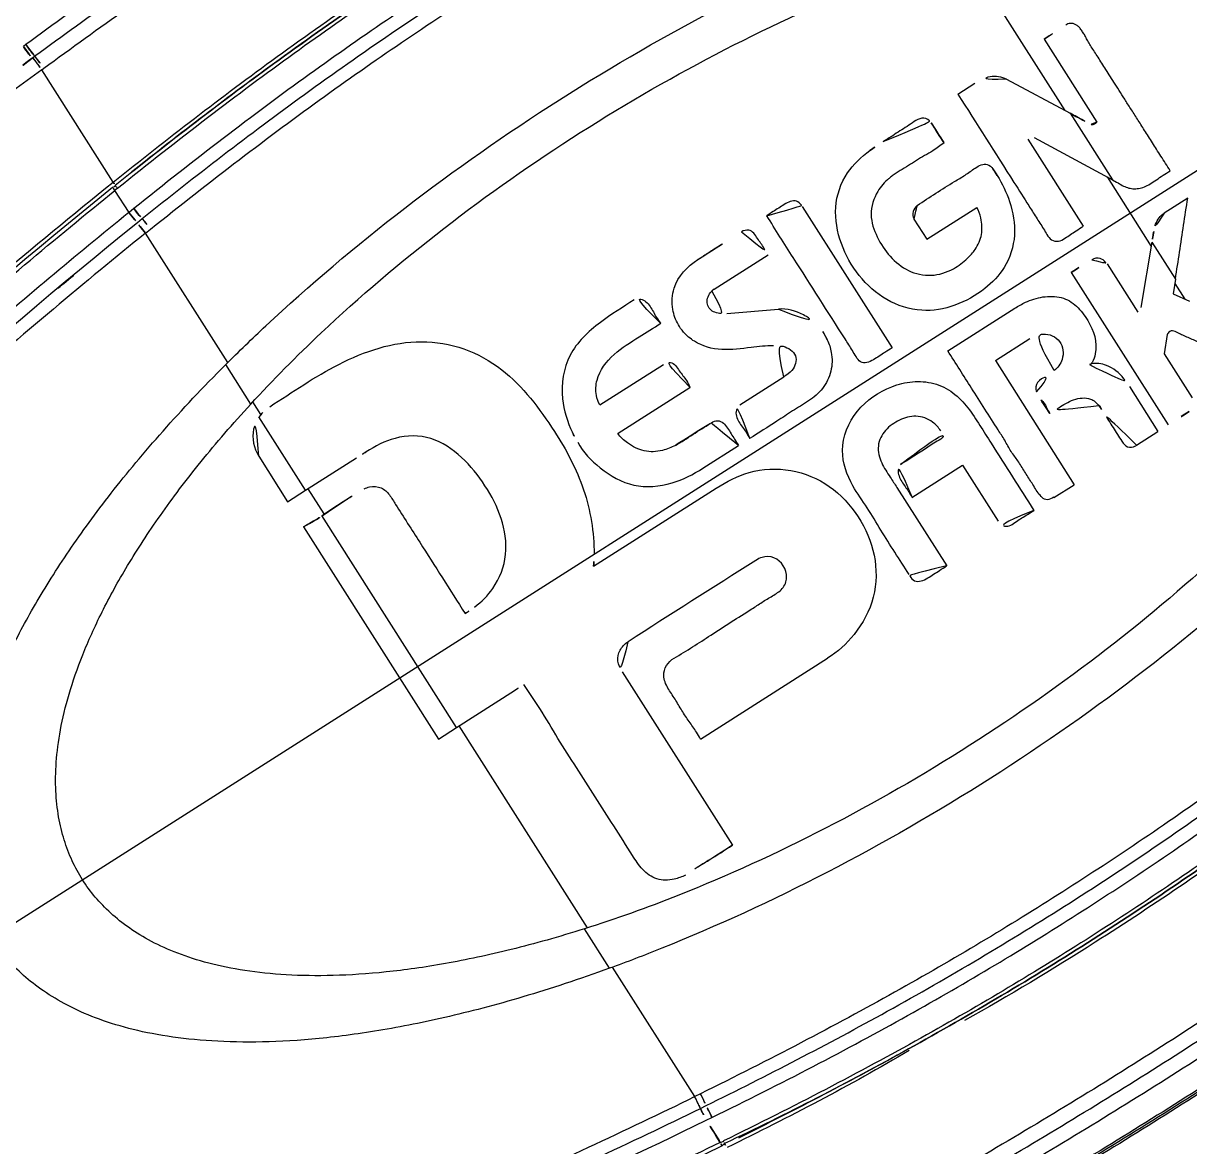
# Model space of a CAD drawing. Header units: millimetres. Extents: x 1145859089 to 1147511753, y -1047484727 to -1047247487.
# Drawn here: x 1145997643.21 to 1145997670.2, y -1047439035.16 to -1047439009.17 of the extents above; entities that cross this region are included whole.
import ezdxf
from ezdxf.xclip import XClip

# ---------------------------------------------------------------- set-up
doc = ezdxf.new("R2010")
doc.units = ezdxf.units.MM
doc.header["$LTSCALE"] = 100
doc.header["$MEASUREMENT"] = 0
doc.header["$XCLIPFRAME"] = 2
doc.linetypes.add('단지배치도$0$CENTER', pattern=[31, 30, -0.5, 0, -0.5])
doc.layers.get('0').update_dxf_attribs({"linetype": 'CONTINUOUS'})
doc.layers.add('XREF', color=135, linetype='CONTINUOUS')
doc.layers.add('단지배치도$0$W240910', color=135, linetype='CONTINUOUS')

# ---------------------------------------------------------------- blocks, each defined once
blk = doc.blocks.new('단지배치도$0$zw$9902')
at = {"layer": '단지배치도$0$W240910', "linetype": '단지배치도$0$CENTER', "ltscale": 20}
blk.add_line((59428.184, -67707.751), (59826.424, -67454.397), dxfattribs=at)
at = {"layer": '단지배치도$0$W240910', "linetype": 'ByBlock', "ltscale": 20}
for p, q in [((59524.126, -67638.165), (59526.487, -67641.876)), ((59502.443, -67640.35), (59502.383, -67640.394)), ((59526.007, -67640.228), (59527.227, -67642.146)), ((59502.649, -67640.625), (59502.589, -67640.668)), ((59502.809, -67640.936), (59502.856, -67640.901)), ((59504.464, -67643.537), (59502.809, -67640.936)), ((59525.141, -67641.152), (59526.61, -67641.943)), ((59524.012, -67641.498), (59524.408, -67641.245)), ((59526.61, -67641.943), (59527.589, -67643.481)), ((59525.777, -67642.501), (59527.589, -67643.481)), ((59525.633, -67642.544), (59526.913, -67644.557)), ((59504.509, -67643.607), (59504.509, -67643.607)), ((59527.465, -67643.414), (59528.489, -67645.023)), ((59527.589, -67643.481), (59527.688, -67643.535)), ((59504.524, -67643.625), (59504.447, -67643.656)), ((59504.829, -67644.239), (59504.503, -67643.725)), ((59504.563, -67643.677), (59504.504, -67643.727)), ((59504.941, -67644.149), (59504.83, -67644.239)), ((59520.406, -67644.096), (59522.49, -67647.371)), ((59523.294, -67644.856), (59524.449, -67644.121)), ((59529.332, -67643.908), (59528.789, -67644.253)), ((59505.134, -67644.387), (59505.022, -67644.476)), ((59522.997, -67644.39), (59523.294, -67644.856)), ((59505.213, -67644.715), (59505.327, -67644.624)), ((59507.117, -67647.708), (59505.213, -67644.715)), ((59528.506, -67644.922), (59528.25, -67646.438)), ((59528.506, -67644.922), (59529.049, -67645.777)), ((59518.376, -67646.01), (59519.62, -67645.219)), ((59527.465, -67645.424), (59528.177, -67646.544)), ((59526.636, -67645.623), (59528.881, -67649.152)), ((59529.049, -67645.777), (59528.997, -67646.122)), ((59529.034, -67645.88), (59529.265, -67646.242)), ((59528.997, -67646.122), (59529.378, -67646.293)), ((59518.665, -67646.575), (59519.861, -67646.477)), ((59523.781, -67647.439), (59525.334, -67646.451)), ((59528.855, -67647.063), (59528.788, -67647.504)), ((59524.881, -67647.665), (59525.681, -67647.156)), ((59524.881, -67647.665), (59526.707, -67650.535)), ((59528.788, -67647.504), (59529.438, -67648.525)), ((59507.648, -67648.669), (59507.067, -67647.757)), ((59515.728, -67648.687), (59517.198, -67647.752)), ((59518.967, -67648.684), (59519.983, -67648.037)), ((59516.147, -67649.346), (59517.813, -67648.286)), ((59527.986, -67648.266), (59528.645, -67649.302)), ((59507.881, -67648.908), (59507.696, -67648.618)), ((59508.917, -67650.665), (59507.836, -67648.964)), ((59528.146, -67649.619), (59528.645, -67649.302)), ((59518.113, -67650.155), (59518.938, -67649.63)), ((59507.83, -67649.878), (59508.5, -67650.93)), ((59508.917, -67650.665), (59510.092, -67649.917)), ((59522.95, -67650.828), (59524.122, -67650.083)), ((59524.122, -67650.083), (59524.949, -67651.382)), ((59509.346, -67651.212), (59508.975, -67650.628)), ((59515.582, -67652.418), (59518.421, -67650.612)), ((59522.6, -67650.601), (59523.754, -67652.414)), ((59526.238, -67650.833), (59526.707, -67650.535)), ((59508.5, -67650.93), (59508.917, -67650.665)), ((59512.41, -67656.154), (59509.289, -67651.248)), ((59508.871, -67651.513), (59511.992, -67656.421)), ((59518.056, -67656.421), (59520.995, -67654.551)), ((59516.243, -67654.865), (59518.795, -67658.876)), ((59512.41, -67656.154), (59513.752, -67655.298)), ((59511.992, -67656.421), (59512.41, -67656.154)), ((59515.439, -67660.789), (59512.467, -67656.118)), ((59515.953, -67661.723), (59515.372, -67660.811)), ((59517.922, -67664.691), (59516.018, -67661.699)), ((59518.053, -67664.627), (59517.922, -67664.692)), ((59518.058, -67664.966), (59518.186, -67664.902)), ((59518.19, -67665.241), (59518.319, -67665.178)), ((59518.516, -67665.753), (59518.587, -67665.721)), ((59518.587, -67665.719), (59518.589, -67665.724)), ((59518.556, -67665.834), (59518.615, -67665.778)), ((59518.617, -67665.782), (59518.617, -67665.782))]:
    blk.add_line(p, q, dxfattribs=at)
at = {"layer": '단지배치도$0$W240910'}
for radius in [11431.377, 11931.377]:
    blk.add_arc((57394.291, -57699.4), radius, 251.6277496, 321.4181311, dxfattribs=at)
at = {"layer": '단지배치도$0$W240910', "linetype": 'ByBlock', "ltscale": 20}
for centre, radius, start, end in [((59504.509, -67643.607), 0.000313, 170.5475, 233.1409), ((59504.511, -67643.606), 0.00257, 202.2504, 213.8799), ((59504.518, -67643.603), 0.00979, 209.5432, 213.8149), ((59504.53, -67643.595), 0.024, 212.5359, 214.8039), ((59504.55, -67643.582), 0.0482, 213.7724, 215.1395), ((59504.581, -67643.561), 0.0856, 214.905, 215.8304), ((59504.624, -67643.53), 0.138, 215.7329, 216.3924), ((59504.681, -67643.489), 0.209, 216.2989, 216.8001), ((59504.754, -67643.436), 0.299, 216.495, 216.8848), ((59504.842, -67643.37), 0.408, 216.9005, 217.2157), ((59504.953, -67643.286), 0.548, 217.2141, 217.4722), ((59505.08, -67643.191), 0.706, 217.2786, 217.496), ((59505.231, -67643.075), 0.897, 217.5301, 217.7147), ((59505.396, -67642.946), 1.106, 217.7626, 217.9228), ((59505.589, -67642.794), 1.352, 217.9834, 218.1226), ((59505.81, -67642.625), 1.63, 217.9987, 218.1213), ((59506.04, -67642.449), 1.92, 218.0266, 218.1363), ((59506.265, -67642.268), 2.209, 218.1979, 218.2983), ((59506.575, -67642.016), 2.608, 218.4288, 218.5169), ((59507, -67641.688), 3.145, 218.3701, 218.4457), ((59507.133, -67641.583), 3.315, 218.4349, 218.5109), ((59507.097, -67641.607), 3.271, 218.5734, 218.6551), ((59508.006, -67640.898), 4.425, 218.4776, 218.5354), ((59513.268, -67636.662), 11.179, 218.7168, 218.7379), ((59507.945, -67640.94), 4.35, 218.6533, 218.7261), ((59508.119, -67640.795), 4.577, 218.7847, 218.8952), ((59514.981, -67635.271), 13.386, 218.8545, 218.9047), ((59511.594, -67652.133), 3.998, 355.9231, 359.8476), ((59510.94, -67650.892), 5.228, 302.5419, 305.4239), ((59455.46, -67548.371), 142.732, 298.55235, 306.37539), ((59709.068, -67572.621), 212.015, 206.04858, 206.04996), ((59695.083, -67579.763), 196.315, 205.96963, 205.97107), ((59678.578, -67587.688), 178.006, 206.00428, 206.00583), ((59659.802, -67597.157), 156.979, 205.90467, 205.90636), ((59641.837, -67605.609), 137.127, 206.00896, 206.01082), ((59626.414, -67613.151), 119.959, 206.00404, 206.00608), ((59611.33, -67620.308), 103.264, 206.10699, 206.10924), ((59597.681, -67627.339), 87.914, 205.90906, 205.91158), ((59584.951, -67633.396), 73.818, 206.00069, 206.00352), ((59573.475, -67638.919), 61.082, 206.06644, 206.06964), ((59563.368, -67643.948), 49.793, 205.983, 205.9867), ((59554.403, -67648.28), 39.837, 206.0357, 206.04), ((59546.479, -67652.116), 31.033, 206.0978, 206.1028), ((59539.794, -67655.491), 23.545, 205.8879, 205.8939), ((59534.23, -67658.086), 17.407, 206.2062, 206.2135), ((59529.824, -67660.318), 12.468, 205.9564, 205.9653), ((59526.099, -67662.131), 8.325, 205.9673, 205.9789), ((59523.298, -67663.496), 5.209, 205.9821, 205.9977), ((59516.395, -67666.853), 2.467, 25.7814, 25.8375), ((59521.374, -67664.404), 3.082, 206.496, 206.5175), ((59520.197, -67665.006), 1.76, 206.1089, 206.1384), ((59518.442, -67665.865), 0.194, 25.441, 25.891), ((59519.236, -67665.478), 0.69, 206.0973, 206.15), ((59518.747, -67665.72), 0.144, 205.4865, 205.6187), ((59518.638, -67665.77), 0.0242, 208.6974, 209.0777), ((59518.618, -67665.781), 0.00102, 212.1832, 212.7445)]:
    blk.add_arc(centre, radius, start, end, dxfattribs=at)
for points, knots in [([(59518.865, -67629.908), (59517.473, -67630.673), (59514.642, -67632.262), (59510.454, -67634.814), (59506.367, -67637.524), (59503.727, -67639.413), (59502.444, -67640.35)], [0, 0, 0, 0, 0.244998, 0.5, 0.755001, 1, 1, 1, 1]), ([(59519.026, -67630.21), (59517.637, -67630.974), (59514.814, -67632.56), (59510.638, -67635.103), (59506.564, -67637.806), (59503.93, -67639.69), (59502.649, -67640.624)], [0, 0, 0, 0, 0.244999, 0.5, 0.755001, 1, 1, 1, 1]), ([(59502.856, -67640.9), (59504.134, -67639.969), (59506.758, -67638.087), (59510.823, -67635.393), (59514.986, -67632.855), (59517.803, -67631.276), (59519.189, -67630.514)], [0, 0, 0, 0, 0.245001, 0.5, 0.754999, 1, 1, 1, 1]), ([(59504.509, -67643.607), (59505.751, -67642.61), (59508.33, -67640.627), (59512.392, -67637.859), (59516.622, -67635.356), (59519.512, -67633.862), (59520.953, -67633.182)], [0, 0, 0, 0, 0.245001, 0.5, 0.754999, 1, 1, 1, 1]), ([(59520.627, -67633.315), (59519.304, -67633.97), (59516.521, -67635.416), (59512.392, -67637.859), (59508.466, -67640.534), (59506.011, -67642.41), (59504.893, -67643.3)], [4.115195, 4.115195, 4.115195, 4.115195, 24.778321, 47.988778, 71.199235, 91.204876, 91.204876, 91.204876, 91.204876]), ([(59521.381, -67634.058), (59519.967, -67634.752), (59517.109, -67636.23), (59512.928, -67638.703), (59508.914, -67641.438), (59506.364, -67643.4), (59505.136, -67644.386)], [0, 0, 0, 0, 0.245002, 0.5, 0.754998, 1, 1, 1, 1]), ([(59504.462, -67643.535), (59505.704, -67642.54), (59508.282, -67640.553), (59511.917, -67638.079), (59514.314, -67636.627), (59515.311, -67636.07)], [0, 0, 0, 0, 0.2447978, 0.5000029, 0.6754653, 0.6754653, 0.6754653, 0.6754653]), ([(59507.067, -67647.757), (59507.368, -67647.456), (59509.622, -67645.279), (59514.65, -67641.409), (59520.286, -67638.495), (59523.213, -67637.376), (59523.613, -67637.231)], [7.66044, 7.66044, 7.66044, 7.66044, 8.090675, 10.787547, 13.484419, 13.91459, 13.91459, 13.91459, 13.91459]), ([(59507.648, -67648.67), (59508.157, -67648.117), (59510.363, -67645.886), (59515.147, -67642.19), (59520.522, -67639.424), (59523.477, -67638.37), (59524.193, -67638.144)], [7.16693, 7.16693, 7.16693, 7.16693, 8.045965, 10.727929, 13.409893, 14.288851, 14.288851, 14.288851, 14.288851]), ([(59528.929, -67643.273), (59528.854, -67643.156), (59528.71, -67642.93), (59528.513, -67642.62), (59528.332, -67642.335), (59528.166, -67642.074), (59528.013, -67641.834), (59527.872, -67641.613), (59527.743, -67641.41), (59527.625, -67641.223), (59527.516, -67641.051), (59527.416, -67640.892), (59527.323, -67640.746), (59527.237, -67640.612), (59527.156, -67640.489), (59527.082, -67640.375), (59527.019, -67640.267), (59526.967, -67640.167), (59526.915, -67640.077), (59526.861, -67639.999), (59526.804, -67639.935), (59526.743, -67639.889), (59526.681, -67639.864), (59526.619, -67639.86), (59526.559, -67639.871), (59526.528, -67639.893), (59526.512, -67639.904)], [0, 0, 0, 0, 0.041667, 0.083333, 0.125, 0.166667, 0.208333, 0.25, 0.291667, 0.333333, 0.375, 0.416667, 0.458333, 0.5, 0.541667, 0.583333, 0.625, 0.666667, 0.708333, 0.75, 0.791667, 0.833333, 0.875, 0.916667, 0.958333, 1, 1, 1, 1]), ([(59502.444, -67640.35), (59502.458, -67640.373), (59502.501, -67640.433), (59502.573, -67640.531), (59502.63, -67640.605), (59502.648, -67640.626), (59502.649, -67640.624)], [0, 0, 0, 0, 0.244667, 0.499118, 0.75357, 1, 1, 1, 1]), ([(59502.383, -67640.394), (59502.413, -67640.44), (59502.519, -67640.588), (59502.586, -67640.671), (59502.588, -67640.668)], [1.650384, 1.650384, 1.650384, 1.650384, 5.151238, 8.651589, 8.651589, 8.651589, 8.651589]), ([(59502.651, -67640.626), (59502.653, -67640.624), (59502.719, -67640.707), (59502.826, -67640.855), (59502.856, -67640.9)], [2.085049, 2.085049, 2.085049, 2.085049, 6.508361, 10.943204, 10.943204, 10.943204, 10.943204]), ([(59502.808, -67640.935), (59501.006, -67642.251), (59497.287, -67645.053), (59491.732, -67649.435), (59486.062, -67653.966), (59478.48, -67659.974), (59470.809, -67665.868), (59463.058, -67671.343), (59459.149, -67673.873), (59457.231, -67675.017)], [0, 0, 0, 0, 0.117497, 0.244996, 0.372496, 0.499995, 0.754994, 0.882494, 1, 1, 1, 1]), ([(59525.141, -67641.152), (59525.023, -67641.094), (59524.745, -67641.041), (59524.527, -67641.187), (59524.411, -67641.25)], [0.1113988, 0.1113988, 0.1113988, 0.1113988, 0.5008336, 0.8896016, 0.8896016, 0.8896016, 0.8896016]), ([(59524.012, -67641.498), (59524.445, -67642.179), (59524.994, -67643.039), (59525.596, -67643.989), (59525.821, -67644.347), (59525.973, -67644.572), (59526.07, -67644.747), (59526.172, -67644.89), (59526.341, -67644.92), (59526.546, -67644.804), (59526.709, -67644.685), (59526.856, -67644.591), (59526.913, -67644.556)], [0.058957, 0.058957, 0.058957, 0.058957, 1.345027, 1.683127, 1.852177, 2.021227, 2.105751, 2.190276, 2.274801, 2.359326, 2.528376, 2.632021, 2.632021, 2.632021, 2.632021]), ([(59526.61, -67641.943), (59526.662, -67641.97), (59526.765, -67642.026), (59526.92, -67642.109), (59527.024, -67642.165), (59527.074, -67642.192)], [0, 0, 0, 0, 0.333333, 0.666667, 1, 1, 1, 1]), ([(59522.285, -67642.598), (59522.358, -67642.553), (59522.486, -67642.476), (59522.672, -67642.347), (59522.838, -67642.251), (59522.999, -67642.134), (59523.174, -67642.029), (59523.327, -67642.075), (59523.384, -67642.144), (59523.395, -67642.161)], [0.0775505, 0.0775505, 0.0775505, 0.0775505, 0.2488387, 0.3757694, 0.5027002, 0.6296309, 0.7565616, 0.8834923, 0.9234847, 0.9234847, 0.9234847, 0.9234847]), ([(59523.396, -67642.161), (59523.494, -67642.317), (59523.594, -67642.472), (59523.693, -67642.627), (59523.693, -67642.627)], [0.0174811, 0.0174811, 0.0174811, 0.0174811, 0.9790235, 0.9807732, 0.9807732, 0.9807732, 0.9807732]), ([(59527.227, -67642.146), (59527.216, -67642.156), (59527.195, -67642.174), (59527.162, -67642.193), (59527.13, -67642.204), (59527.099, -67642.205), (59527.083, -67642.198), (59527.074, -67642.192)], [0.0000001, 0.0000001, 0.0000001, 0.0000001, 0.2, 0.4, 0.6, 0.8, 1, 1, 1, 1]), ([(59524.636, -67645.996), (59524.22, -67646.32), (59523.413, -67646.649), (59522.334, -67646.302), (59521.691, -67645.723), (59521.274, -67644.974), (59521.114, -67644.112), (59521.378, -67643.324), (59521.78, -67642.95), (59521.975, -67642.804)], [0.060692, 0.060692, 0.060692, 0.060692, 0.9058, 1.361932, 1.818064, 2.274197, 2.730329, 3.186462, 3.575322, 3.575322, 3.575322, 3.575322]), ([(59523.694, -67642.629), (59523.607, -67642.689), (59523.404, -67642.84), (59523.111, -67642.989), (59522.868, -67643.155), (59522.68, -67643.27), (59522.525, -67643.36), (59522.445, -67643.43), (59522.42, -67643.45)], [0.0749684, 0.0749684, 0.0749684, 0.0749684, 0.2818759, 0.5702318, 0.7144098, 0.8585878, 1.0027658, 1.0649719, 1.0649719, 1.0649719, 1.0649719]), ([(59523.069, -67644.073), (59523.358, -67643.887), (59523.728, -67643.64), (59524.183, -67643.379), (59524.406, -67643.205), (59524.653, -67643.073), (59524.795, -67643.18), (59524.824, -67643.228)], [0.075672, 0.075672, 0.075672, 0.075672, 0.764106, 0.957161, 1.150216, 1.343271, 1.450213, 1.450213, 1.450213, 1.450213]), ([(59524.824, -67643.228), (59524.861, -67643.278), (59524.894, -67643.331), (59524.927, -67643.385), (59524.927, -67643.386)], [0, 0, 0, 0, 0.232771, 0.2374279, 0.2374279, 0.2374279, 0.2374279]), ([(59527.688, -67643.535), (59527.732, -67643.562), (59527.817, -67643.613), (59527.938, -67643.667), (59528.066, -67643.692), (59528.196, -67643.686), (59528.329, -67643.65), (59528.466, -67643.58), (59528.607, -67643.483), (59528.758, -67643.376), (59528.871, -67643.309), (59528.929, -67643.273)], [0, 0, 0, 0, 0.111111, 0.222222, 0.333333, 0.444444, 0.555556, 0.666667, 0.777778, 0.888889, 1, 1, 1, 1]), ([(59461.18, -67681.226), (59463.162, -67679.883), (59466.064, -67677.765), (59469.816, -67674.79), (59472.126, -67672.887), (59473.936, -67671.321), (59475.718, -67669.726), (59477.551, -67668.185), (59479.297, -67666.55), (59481.088, -67664.963), (59485.876, -67660.452), (59491.905, -67654.648), (59498.934, -67648.144), (59502.591, -67645.036), (59504.462, -67643.535)], [0, 0, 0, 0, 0.00718957, 0.01078584, 0.01438205, 0.0161798, 0.01797714, 0.02157165, 0.02336893, 0.02516623, 0.02876067, 0.04314148, 0.05033892, 0.05753311, 0.05753311, 0.05753311, 0.05753311]), ([(59522.419, -67643.448), (59522.317, -67643.534), (59522.112, -67643.76), (59521.947, -67644.296), (59522.129, -67644.812), (59522.422, -67645.267), (59522.855, -67645.619), (59523.395, -67645.739), (59523.891, -67645.581), (59524.14, -67645.388), (59524.238, -67645.295)], [0.137137, 0.137137, 0.137137, 0.137137, 0.379792, 0.698083, 1.016374, 1.334666, 1.652957, 1.971248, 2.289539, 2.532579, 2.532579, 2.532579, 2.532579]), ([(59524.926, -67643.383), (59525.041, -67643.571), (59525.254, -67644.011), (59525.388, -67644.762), (59525.149, -67645.509), (59524.811, -67645.86), (59524.635, -67645.995)], [0.069631, 0.069631, 0.069631, 0.069631, 0.478368, 0.964373, 1.450378, 1.859358, 1.859358, 1.859358, 1.859358]), ([(59461.288, -67681.344), (59465.162, -67678.713), (59472.705, -67672.805), (59483.386, -67663.062), (59493.735, -67653), (59500.812, -67646.579), (59504.448, -67643.655)], [0.154115, 0.154115, 0.154115, 0.154115, 3.475417, 6.939195, 10.402972, 13.712636, 13.712636, 13.712636, 13.712636]), ([(59504.504, -67643.728), (59504.495, -67643.716), (59504.465, -67643.679), (59504.45, -67643.66), (59504.447, -67643.656)], [0.2317063, 0.2317063, 0.2317063, 0.2317063, 0.3427436, 0.6092649, 0.6092649, 0.6092649, 0.6092649]), ([(59504.942, -67644.148), (59504.978, -67644.196), (59505.08, -67644.322), (59505.134, -67644.387), (59505.136, -67644.386)], [0, 0, 0, 0, 0.496129, 1, 1, 1, 1]), ([(59519.588, -67644.313), (59519.638, -67644.281), (59519.774, -67644.195), (59519.949, -67644.08), (59520.129, -67643.972), (59520.286, -67643.956), (59520.367, -67644.034), (59520.402, -67644.087), (59520.407, -67644.095)], [0.0914728, 0.0914728, 0.0914728, 0.0914728, 0.2417946, 0.497192, 0.6248908, 0.7525895, 0.8802883, 0.9049752, 0.9049752, 0.9049752, 0.9049752]), ([(59522.998, -67644.39), (59522.967, -67644.337), (59522.953, -67644.213), (59523.029, -67644.108), (59523.071, -67644.077), (59523.071, -67644.077)], [0.2273432, 0.2273432, 0.2273432, 0.2273432, 0.5278737, 0.8014439, 0.8014978, 0.8014978, 0.8014978, 0.8014978]), ([(59524.238, -67645.294), (59524.302, -67645.234), (59524.451, -67645.067), (59524.589, -67644.748), (59524.564, -67644.405), (59524.5, -67644.191), (59524.45, -67644.12)], [0.0743815, 0.0743815, 0.0743815, 0.0743815, 0.2466552, 0.5008694, 0.7550836, 0.926645, 0.926645, 0.926645, 0.926645]), ([(59529.049, -67645.777), (59529.081, -67645.569), (59529.144, -67645.154), (59529.238, -67644.531), (59529.301, -67644.115), (59529.332, -67643.908)], [0, 0, 0, 0, 0.3333333, 0.6666667, 1, 1, 1, 1]), ([(59504.828, -67644.24), (59503.587, -67645.241), (59501.143, -67647.295), (59497.574, -67650.486), (59494.079, -67653.752), (59490.625, -67657.054), (59487.162, -67660.346), (59483.682, -67663.618), (59480.191, -67666.878), (59476.654, -67670.087), (59473.66, -67672.712), (59471.215, -67674.755), (59469.392, -67676.299), (59467.515, -67677.778), (59465.616, -67679.229), (59463.683, -67680.634), (59462.374, -67681.54), (59461.713, -67681.984)], [0, 0, 0, 0, 0.00478813, 0.00957688, 0.01436517, 0.01915157, 0.02393568, 0.02871811, 0.03350035, 0.03828248, 0.04306514, 0.0454572, 0.04784956, 0.05024207, 0.05263435, 0.05502613, 0.05741722, 0.05741722, 0.05741722, 0.05741722]), ([(59504.828, -67644.24), (59504.865, -67644.288), (59504.966, -67644.415), (59505.02, -67644.479), (59505.021, -67644.477)], [0.837638, 0.837638, 0.837638, 0.837638, 2.424775, 4.011577, 4.011577, 4.011577, 4.011577]), ([(59505.136, -67644.387), (59505.137, -67644.385), (59505.191, -67644.449), (59505.292, -67644.575), (59505.328, -67644.623)], [0.820464, 0.820464, 0.820464, 0.820464, 2.371675, 3.923201, 3.923201, 3.923201, 3.923201]), ([(59522.489, -67647.37), (59522.434, -67647.405), (59522.289, -67647.495), (59522.108, -67647.62), (59521.912, -67647.725), (59521.749, -67647.711), (59521.653, -67647.57), (59521.546, -67647.386), (59521.058, -67646.626), (59520.398, -67645.586), (59519.793, -67644.636), (59519.588, -67644.312)], [0.060143, 0.060143, 0.060143, 0.060143, 0.163088, 0.332202, 0.41676, 0.501317, 0.585874, 0.670432, 0.839546, 2.023349, 2.633508, 2.633508, 2.633508, 2.633508]), ([(59528.789, -67644.253), (59528.744, -67644.281), (59528.669, -67644.355), (59528.583, -67644.502), (59528.551, -67644.614), (59528.546, -67644.675)], [0, 0, 0, 0, 0.333333, 0.666667, 1, 1, 1, 1]), ([(59505.023, -67644.476), (59501.438, -67647.362), (59494.416, -67653.733), (59487.016, -67660.928), (59482.864, -67664.817), (59482.284, -67665.358)], [7.917972, 7.917972, 7.917972, 7.917972, 12.012967, 16.321051, 17.019265, 17.019265, 17.019265, 17.019265]), ([(59505.212, -67644.716), (59505.173, -67644.67), (59505.072, -67644.544), (59505.019, -67644.48), (59505.02, -67644.48)], [0.820877, 0.820877, 0.820877, 0.820877, 2.37199, 3.924682, 3.924682, 3.924682, 3.924682]), ([(59517.996, -67645.325), (59518.003, -67645.334), (59518.032, -67645.296), (59518.069, -67645.287), (59518.146, -67645.23), (59518.249, -67645.169), (59518.544, -67644.98), (59518.795, -67644.818), (59519.004, -67644.683)], [0.113892, 0.113892, 0.113892, 0.113892, 0.14931, 0.184834, 0.255883, 0.397979, 0.540076, 1.250564, 1.250564, 1.250564, 1.250564]), ([(59519.005, -67644.684), (59519.055, -67644.654), (59519.226, -67644.608), (59519.382, -67644.852), (59519.508, -67645.026), (59519.591, -67645.167), (59519.621, -67645.219)], [0.0947233, 0.0947233, 0.0947233, 0.0947233, 0.2475612, 0.5029526, 0.7583439, 0.9069395, 0.9069395, 0.9069395, 0.9069395]), ([(59528.546, -67644.675), (59528.542, -67644.702), (59528.534, -67644.757), (59528.52, -67644.84), (59528.51, -67644.895), (59528.506, -67644.922)], [0, 0, 0, 0, 0.333333, 0.666667, 1, 1, 1, 1]), ([(59517.545, -67646.833), (59517.477, -67646.728), (59517.386, -67646.442), (59517.403, -67645.848), (59517.752, -67645.482), (59517.996, -67645.325)], [0.072974, 0.072974, 0.072974, 0.072974, 0.308168, 0.623005, 1.172111, 1.172111, 1.172111, 1.172111]), ([(59527.11, -67645.33), (59527.173, -67645.297), (59527.301, -67645.268), (59527.408, -67645.36), (59527.451, -67645.416), (59527.46, -67645.428)], [0.1708585, 0.1708585, 0.1708585, 0.1708585, 0.4986363, 0.7576793, 0.8252345, 0.8252345, 0.8252345, 0.8252345]), ([(59518.376, -67646.01), (59518.356, -67646.024), (59518.334, -67646.038), (59518.315, -67646.054), (59518.315, -67646.054)], [0, 0, 0, 0, 0.2260467, 0.230569, 0.230569, 0.230569, 0.230569]), ([(59516.523, -67646.262), (59516.259, -67646.426), (59515.682, -67646.777), (59514.937, -67647.486), (59514.785, -67648.469), (59514.973, -67649.085), (59515.092, -67649.329)], [0.067139, 0.067139, 0.067139, 0.067139, 0.623206, 1.254422, 1.885639, 2.36823, 2.36823, 2.36823, 2.36823]), ([(59517.133, -67646.802), (59517.1, -67646.757), (59517.009, -67646.634), (59516.904, -67646.403), (59516.727, -67646.218), (59516.571, -67646.247), (59516.526, -67646.268)], [0.1125998, 0.1125998, 0.1125998, 0.1125998, 0.2576276, 0.5112796, 0.7649316, 0.8991387, 0.8991387, 0.8991387, 0.8991387]), ([(59518.319, -67646.056), (59518.28, -67646.094), (59518.193, -67646.219), (59518.215, -67646.484), (59518.451, -67646.58), (59518.61, -67646.58), (59518.665, -67646.577)], [0.1003223, 0.1003223, 0.1003223, 0.1003223, 0.2446249, 0.5004171, 0.7562094, 0.8994752, 0.8994752, 0.8994752, 0.8994752]), ([(59525.334, -67646.451), (59525.412, -67646.401), (59525.608, -67646.289), (59525.977, -67646.169), (59526.422, -67646.174), (59526.774, -67646.38), (59527.117, -67646.851), (59527.271, -67647.293), (59527.148, -67647.676), (59527.087, -67647.751), (59527.067, -67647.768)], [0.073413, 0.073413, 0.073413, 0.073413, 0.253915, 0.514741, 0.775567, 1.036393, 1.29722, 1.818872, 1.949286, 2.000283, 2.000283, 2.000283, 2.000283]), ([(59519.861, -67646.475), (59520.058, -67646.452), (59520.462, -67646.574), (59520.781, -67646.83), (59520.887, -67646.993)], [0.0830278, 0.0830278, 0.0830278, 0.0830278, 0.5011726, 0.9181087, 0.9181087, 0.9181087, 0.9181087]), ([(59515.727, -67648.688), (59515.685, -67648.623), (59515.624, -67648.431), (59515.642, -67647.983), (59516.036, -67647.484), (59516.6, -67647.142), (59516.97, -67646.906), (59517.135, -67646.8)], [0.075502, 0.075502, 0.075502, 0.075502, 0.227876, 0.462383, 0.931398, 1.400412, 1.786273, 1.786273, 1.786273, 1.786273]), ([(59519.745, -67647.321), (59519.571, -67647.323), (59519.2, -67647.362), (59518.54, -67647.454), (59517.991, -67647.306), (59517.684, -67647.041), (59517.573, -67646.896), (59517.544, -67646.833)], [0.072075, 0.072075, 0.072075, 0.072075, 0.404505, 0.815719, 1.226932, 1.432539, 1.560716, 1.560716, 1.560716, 1.560716]), ([(59520.887, -67646.993), (59520.928, -67647.052), (59520.962, -67647.118), (59520.992, -67647.185), (59520.992, -67647.187)], [0, 0, 0, 0, 0.2324513, 0.2371022, 0.2371022, 0.2371022, 0.2371022]), ([(59526.242, -67647.897), (59526.326, -67647.83), (59526.484, -67647.619), (59526.431, -67647.172), (59526.024, -67646.994), (59525.777, -67647.103), (59525.683, -67647.158)], [0.078337, 0.078337, 0.078337, 0.078337, 0.301223, 0.61185, 0.922478, 1.145866, 1.145866, 1.145866, 1.145866]), ([(59530.138, -67647.489), (59529.996, -67647.425), (59529.772, -67647.325), (59529.468, -67647.185), (59529.264, -67647.098), (59529.101, -67647.023), (59528.979, -67646.957), (59528.889, -67646.996), (59528.864, -67647.052), (59528.86, -67647.065)], [0.0357943, 0.0357943, 0.0357943, 0.0357943, 0.2787436, 0.4178636, 0.5569837, 0.6265438, 0.6961038, 0.7656638, 0.7872127, 0.7872127, 0.7872127, 0.7872127]), ([(59508.086, -67648.732), (59508.612, -67648.393), (59509.672, -67647.656), (59511.26, -67647.115), (59512.6, -67647.339), (59513.745, -67647.981), (59514.334, -67648.778), (59514.676, -67649.305)], [0.043973, 0.043973, 0.043973, 0.043973, 0.773611, 1.552153, 1.941424, 2.330695, 3.060825, 3.060825, 3.060825, 3.060825]), ([(59520.991, -67647.183), (59521.033, -67647.276), (59521.11, -67647.508), (59521.105, -67647.916), (59520.904, -67648.329), (59520.564, -67648.609), (59520.185, -67648.823), (59519.738, -67649.128), (59519.404, -67649.335), (59519.194, -67649.468)], [0.077817, 0.077817, 0.077817, 0.077817, 0.285565, 0.577507, 0.869449, 1.161392, 1.453334, 1.745277, 2.244388, 2.244388, 2.244388, 2.244388]), ([(59519.984, -67648.039), (59520.052, -67647.998), (59520.221, -67647.884), (59520.338, -67647.529), (59520.006, -67647.311), (59519.818, -67647.315), (59519.744, -67647.319)], [0.0873341, 0.0873341, 0.0873341, 0.0873341, 0.2528249, 0.5046599, 0.756495, 0.9174955, 0.9174955, 0.9174955, 0.9174955]), ([(59526.234, -67650.827), (59526.181, -67650.855), (59526.036, -67650.931), (59525.858, -67650.722), (59525.713, -67650.471), (59525.556, -67650.233), (59525.407, -67649.978), (59525.242, -67649.778), (59525.099, -67649.501), (59524.788, -67649.033), (59524.352, -67648.332), (59523.963, -67647.726), (59523.781, -67647.439)], [0.059368, 0.059368, 0.059368, 0.059368, 0.148098, 0.298204, 0.448309, 0.598415, 0.74852, 0.898625, 1.048731, 1.198836, 1.799258, 2.334268, 2.334268, 2.334268, 2.334268]), ([(59501.643, -67661.017), (59501.549, -67660.87), (59501.379, -67660.559), (59501.182, -67660.051), (59501.041, -67659.486), (59500.965, -67658.856), (59500.965, -67658.153), (59501.056, -67657.364), (59501.253, -67656.487), (59501.572, -67655.52), (59502.026, -67654.465), (59502.632, -67653.319), (59503.41, -67652.08), (59504.383, -67650.745), (59505.575, -67649.311), (59506.54, -67648.284), (59507.067, -67647.757)], [0, 0, 0, 0, 0.071429, 0.142857, 0.214286, 0.285714, 0.357143, 0.428571, 0.5, 0.571429, 0.642857, 0.714286, 0.785714, 0.857143, 0.928571, 1, 1, 1, 1]), ([(59517.817, -67648.284), (59517.788, -67648.231), (59517.712, -67648.083), (59517.564, -67647.916), (59517.423, -67647.668), (59517.246, -67647.72), (59517.197, -67647.751)], [0.0991819, 0.0991819, 0.0991819, 0.0991819, 0.2500373, 0.5073198, 0.7646023, 0.9070242, 0.9070242, 0.9070242, 0.9070242]), ([(59525.833, -67648.389), (59525.82, -67648.351), (59525.798, -67648.227), (59525.96, -67648.041), (59526.172, -67647.999), (59526.254, -67647.91)], [0.1147734, 0.1147734, 0.1147734, 0.1147734, 0.2427314, 0.4995364, 0.8824238, 0.8824238, 0.8824238, 0.8824238]), ([(59527.059, -67647.758), (59527.073, -67647.75), (59527.143, -67647.725), (59527.28, -67647.726), (59527.569, -67647.796), (59527.801, -67647.999), (59527.946, -67648.203), (59527.986, -67648.266)], [0.0829158, 0.0829158, 0.0829158, 0.0829158, 0.1177093, 0.244362, 0.3710147, 0.7509726, 0.9131519, 0.9131519, 0.9131519, 0.9131519]), ([(59521.584, -67650.562), (59521.443, -67650.313), (59521.227, -67649.703), (59521.616, -67648.769), (59522.316, -67648.292), (59522.957, -67648.126), (59523.465, -67648.164), (59523.916, -67648.385), (59524.256, -67648.748), (59524.523, -67649.164), (59525.024, -67649.957), (59525.443, -67650.612), (59525.772, -67651.13)], [0.058964, 0.058964, 0.058964, 0.058964, 0.504104, 1.013949, 1.523794, 1.778716, 2.033639, 2.288561, 2.543484, 2.798406, 3.053329, 4.007998, 4.007998, 4.007998, 4.007998]), ([(59526.143, -67648.892), (59526.091, -67648.808), (59526.02, -67648.627), (59525.863, -67648.483), (59525.828, -67648.39)], [0.0192308, 0.0192308, 0.0192308, 0.0192308, 0.4995245, 0.9803112, 0.9803112, 0.9803112, 0.9803112]), ([(59503.752, -67659.675), (59503.664, -67659.536), (59503.504, -67659.243), (59503.319, -67658.762), (59503.19, -67658.23), (59503.124, -67657.633), (59503.131, -67656.969), (59503.225, -67656.223), (59503.423, -67655.394), (59503.737, -67654.484), (59504.181, -67653.492), (59504.77, -67652.418), (59505.524, -67651.26), (59506.462, -67650.017), (59507.228, -67649.126), (59507.648, -67648.669)], [0, 0, 0, 0, 0.076923, 0.153846, 0.230769, 0.307692, 0.384615, 0.461538, 0.538462, 0.615385, 0.692308, 0.769231, 0.846154, 0.923077, 1, 1, 1, 1]), ([(59519.196, -67649.466), (59519.169, -67649.418), (59519.095, -67649.283), (59518.933, -67649.094), (59518.841, -67648.85), (59518.93, -67648.716), (59518.969, -67648.687)], [0.1145985, 0.1145985, 0.1145985, 0.1145985, 0.2588087, 0.5118132, 0.7648178, 0.8980474, 0.8980474, 0.8980474, 0.8980474]), ([(59527.278, -67648.709), (59527.227, -67648.643), (59527.061, -67648.496), (59526.675, -67648.548), (59526.379, -67648.733), (59526.211, -67648.846), (59526.142, -67648.891)], [0.079628, 0.079628, 0.079628, 0.079628, 0.2488412, 0.5015416, 0.754242, 0.9220278, 0.9220278, 0.9220278, 0.9220278]), ([(59527.34, -67648.796), (59527.32, -67648.766), (59527.302, -67648.735), (59527.281, -67648.705), (59527.28, -67648.704)], [0, 0, 0, 0, 0.2269975, 0.2315396, 0.2315396, 0.2315396, 0.2315396]), ([(59507.832, -67649.878), (59507.718, -67649.692), (59507.643, -67649.35), (59507.781, -67649.054), (59507.842, -67648.969)], [0.2956818, 0.2956818, 0.2956818, 0.2956818, 0.7222494, 0.9265193, 0.9265193, 0.9265193, 0.9265193]), ([(59523.615, -67649.287), (59523.564, -67649.213), (59523.416, -67649.039), (59523.036, -67648.911), (59522.659, -67649.024), (59522.314, -67649.255), (59522.122, -67649.63), (59522.233, -67650.048), (59522.424, -67650.324), (59522.55, -67650.521), (59522.6, -67650.601)], [0.075741, 0.075741, 0.075741, 0.075741, 0.258371, 0.524345, 0.790318, 1.056292, 1.322265, 1.588239, 1.854213, 2.037351, 2.037351, 2.037351, 2.037351]), ([(59528.148, -67649.622), (59528.125, -67649.639), (59528.039, -67649.687), (59527.889, -67649.658), (59527.78, -67649.489), (59527.647, -67649.279), (59527.498, -67649.046), (59527.385, -67648.868), (59527.34, -67648.796)], [0.075772, 0.075772, 0.075772, 0.075772, 0.126358, 0.2532942, 0.3802304, 0.5071666, 0.761039, 0.9312464, 0.9312464, 0.9312464, 0.9312464]), ([(59518.287, -67649.116), (59518.152, -67649.202), (59517.879, -67649.368), (59517.616, -67649.553), (59517.474, -67649.626), (59517.474, -67649.626)], [0.0192217, 0.0192217, 0.0192217, 0.0192217, 0.4999403, 0.9807568, 0.9807659, 0.9807659, 0.9807659, 0.9807659]), ([(59518.938, -67649.63), (59518.906, -67649.581), (59518.821, -67649.447), (59518.713, -67649.27), (59518.595, -67649.102), (59518.452, -67649.036), (59518.345, -67649.077), (59518.294, -67649.11), (59518.286, -67649.114)], [0.0941955, 0.0941955, 0.0941955, 0.0941955, 0.243042, 0.4985394, 0.6262881, 0.7540368, 0.8817856, 0.9040107, 0.9040107, 0.9040107, 0.9040107]), ([(59522.689, -67650.07), (59522.725, -67650.035), (59522.831, -67649.99), (59522.998, -67649.863), (59523.263, -67649.713), (59523.462, -67649.556), (59523.716, -67649.439), (59523.645, -67649.331), (59523.614, -67649.288)], [0.0820329, 0.0820329, 0.0820329, 0.0820329, 0.18501, 0.3066873, 0.5500419, 0.7933965, 0.9150738, 1.0188679, 1.0188679, 1.0188679, 1.0188679]), ([(59512.829, -67653.366), (59512.989, -67653.243), (59513.338, -67652.896), (59513.62, -67652.157), (59513.482, -67651.297), (59513.093, -67650.545), (59512.556, -67649.875), (59511.839, -67649.386), (59511.015, -67649.39), (59510.527, -67649.644), (59510.32, -67649.773)], [0.05672, 0.05672, 0.05672, 0.05672, 0.358833, 0.786252, 1.213671, 1.64109, 2.068509, 2.495928, 2.923347, 3.287988, 3.287988, 3.287988, 3.287988]), ([(59514.676, -67649.305), (59514.949, -67649.729), (59515.428, -67650.62), (59515.595, -67651.639), (59515.592, -67652.144)], [0.070555, 0.070555, 0.070555, 0.070555, 1.013549, 1.956524, 1.956524, 1.956524, 1.956524]), ([(59515.217, -67649.553), (59515.338, -67649.782), (59515.745, -67650.206), (59516.496, -67650.629), (59517.367, -67650.561), (59517.893, -67650.295), (59518.113, -67650.155)], [0.071461, 0.071461, 0.071461, 0.071461, 0.561994, 1.131567, 1.701141, 2.191566, 2.191566, 2.191566, 2.191566]), ([(59517.474, -67649.626), (59517.38, -67649.674), (59517.142, -67649.773), (59516.743, -67649.791), (59516.398, -67649.605), (59516.199, -67649.436), (59516.145, -67649.347)], [0.0746617, 0.0746617, 0.0746617, 0.0746617, 0.280933, 0.5697065, 0.85848, 1.0642829, 1.0642829, 1.0642829, 1.0642829]), ([(59522.952, -67650.827), (59522.925, -67650.782), (59522.851, -67650.654), (59522.709, -67650.47), (59522.598, -67650.238), (59522.664, -67650.113), (59522.697, -67650.077)], [0.1107585, 0.1107585, 0.1107585, 0.1107585, 0.2520235, 0.5052642, 0.7585049, 0.8958623, 0.8958623, 0.8958623, 0.8958623]), ([(59531.917, -67650.284), (59531.408, -67650.837), (59529.202, -67653.068), (59524.419, -67656.764), (59519.044, -67659.53), (59516.088, -67660.584), (59515.372, -67660.81)], [7.153502, 7.153502, 7.153502, 7.153502, 8.03089, 10.707829, 13.384768, 14.262079, 14.262079, 14.262079, 14.262079]), ([(59518.422, -67650.613), (59518.664, -67650.468), (59519.202, -67650.18), (59520.161, -67650.137), (59521.076, -67650.52), (59521.75, -67651.248), (59522.141, -67652.152), (59522.133, -67653.152), (59521.675, -67654.01), (59521.23, -67654.401), (59520.995, -67654.551)], [0.058702, 0.058702, 0.058702, 0.058702, 0.489829, 0.984622, 1.479415, 1.974208, 2.469001, 2.963794, 3.458587, 3.889296, 3.889296, 3.889296, 3.889296]), ([(59509.296, -67651.259), (59509.388, -67651.198), (59509.591, -67651.048), (59509.923, -67650.855), (59510.145, -67650.685), (59510.271, -67650.629)], [0.0282886, 0.0282886, 0.0282886, 0.0282886, 0.310975, 0.6645619, 1.0181472, 1.0181472, 1.0181472, 1.0181472]), ([(59510.271, -67650.629), (59510.311, -67650.611), (59510.433, -67650.569), (59510.686, -67650.582), (59510.866, -67650.767), (59511.041, -67651.068), (59511.279, -67651.429), (59511.817, -67652.269), (59512.257, -67652.966), (59512.606, -67653.516)], [0.062107, 0.062107, 0.062107, 0.062107, 0.134489, 0.27563, 0.416771, 0.557913, 0.840195, 1.122478, 2.183706, 2.183706, 2.183706, 2.183706]), ([(59522.883, -67652.61), (59522.666, -67652.269), (59522.33, -67651.763), (59521.923, -67651.066), (59521.683, -67650.738), (59521.583, -67650.562)], [0.063336, 0.063336, 0.063336, 0.063336, 0.742276, 1.081763, 1.421294, 1.421294, 1.421294, 1.421294]), ([(59525.772, -67651.13), (59525.722, -67651.162), (59525.587, -67651.248), (59525.37, -67651.377), (59525.141, -67651.558), (59524.981, -67651.436), (59524.949, -67651.381)], [0.0937933, 0.0937933, 0.0937933, 0.0937933, 0.2432895, 0.4991979, 0.7551063, 0.9036121, 0.9036121, 0.9036121, 0.9036121]), ([(59508.871, -67651.513), (59508.987, -67651.439), (59509.133, -67651.365), (59509.273, -67651.275), (59509.296, -67651.259)], [1.0181472, 1.0181472, 1.0181472, 1.0181472, 1.3717391, 1.4426395, 1.4426395, 1.4426395, 1.4426395]), ([(59532.498, -67651.197), (59532.197, -67651.498), (59529.944, -67653.675), (59524.915, -67657.545), (59519.279, -67660.46), (59516.352, -67661.578), (59515.952, -67661.723)], [7.649803, 7.649803, 7.649803, 7.649803, 8.07944, 10.772567, 13.465694, 13.895267, 13.895267, 13.895267, 13.895267]), ([(59517.45, -67654.549), (59517.735, -67654.376), (59518.173, -67654.099), (59518.767, -67653.705), (59519.167, -67653.464), (59519.48, -67653.254), (59519.719, -67653.109), (59519.969, -67652.96), (59520.123, -67652.593), (59519.867, -67652.198), (59519.513, -67652.187), (59519.384, -67652.258), (59519.339, -67652.287)], [0.07072, 0.07072, 0.07072, 0.07072, 0.705641, 1.062822, 1.420002, 1.598592, 1.777183, 1.955773, 2.134363, 2.491543, 2.670134, 2.77036, 2.77036, 2.77036, 2.77036]), ([(59523.753, -67652.414), (59523.698, -67652.449), (59523.551, -67652.542), (59523.365, -67652.666), (59523.171, -67652.776), (59523.001, -67652.779), (59522.921, -67652.684), (59522.886, -67652.624), (59522.879, -67652.612)], [0.0854212, 0.0854212, 0.0854212, 0.0854212, 0.2414584, 0.4964388, 0.623929, 0.7514192, 0.8789093, 0.9106566, 0.9106566, 0.9106566, 0.9106566]), ([(59516.378, -67654.168), (59516.339, -67654.192), (59516.238, -67654.283), (59516.122, -67654.483), (59516.152, -67654.705), (59516.22, -67654.824), (59516.244, -67654.864)], [0.1091392, 0.1091392, 0.1091392, 0.1091392, 0.243196, 0.4993677, 0.7555395, 0.889905, 0.889905, 0.889905, 0.889905]), ([(59518.058, -67656.42), (59518.026, -67656.366), (59517.944, -67656.221), (59517.793, -67656.014), (59517.622, -67655.764), (59517.471, -67655.492), (59517.294, -67655.248), (59517.139, -67654.893), (59517.3, -67654.631), (59517.448, -67654.546)], [0.061341, 0.061341, 0.061341, 0.061341, 0.164837, 0.338507, 0.512178, 0.685848, 0.859518, 1.033188, 1.311728, 1.311728, 1.311728, 1.311728]), ([(59518.187, -67664.901), (59519.601, -67664.207), (59522.458, -67662.728), (59526.637, -67660.251), (59530.649, -67657.513), (59533.198, -67655.55), (59534.426, -67654.563)], [0, 0, 0, 0, 0.245002, 0.5, 0.754998, 1, 1, 1, 1]), ([(59517.707, -67659.566), (59517.625, -67659.61), (59517.413, -67659.69), (59517.032, -67659.696), (59516.701, -67659.453), (59516.405, -67658.998), (59516.052, -67658.431), (59515.618, -67657.757), (59515.189, -67657.08), (59514.749, -67656.412), (59514.372, -67655.744), (59514.091, -67655.343), (59513.967, -67655.155)], [0.044194, 0.044194, 0.044194, 0.044194, 0.151395, 0.30708, 0.462766, 0.618451, 0.929821, 1.241192, 1.552563, 1.863933, 2.175304, 2.438066, 2.438066, 2.438066, 2.438066]), ([(59535.053, -67655.342), (59533.812, -67656.34), (59531.233, -67658.324), (59527.174, -67661.095), (59522.946, -67663.601), (59520.057, -67665.097), (59518.615, -67665.778)], [0, 0, 0, 0, 0.245001, 0.5, 0.754999, 1, 1, 1, 1]), ([(59535.1, -67655.414), (59533.858, -67656.41), (59531.282, -67658.398), (59527.621, -67660.893), (59525.195, -67662.363), (59524.167, -67662.934)], [0, 0, 0, 0, 0.2447806, 0.4999972, 0.6806325, 0.6806325, 0.6806325, 0.6806325]), ([(59518.942, -67665.644), (59520.265, -67664.989), (59523.047, -67663.541), (59527.174, -67661.095), (59531.099, -67658.416), (59533.554, -67656.537), (59534.674, -67655.645)], [4.090285, 4.090285, 4.090285, 4.090285, 24.755569, 47.972847, 71.190126, 91.22777, 91.22777, 91.22777, 91.22777]), ([(59536.707, -67658.051), (59535.43, -67658.983), (59532.806, -67660.866), (59528.743, -67663.561), (59524.58, -67666.101), (59521.763, -67667.681), (59520.378, -67668.443)], [0, 0, 0, 0, 0.245001, 0.5, 0.754999, 1, 1, 1, 1]), ([(59520.541, -67668.748), (59521.93, -67667.983), (59524.752, -67666.396), (59528.927, -67663.851), (59533, -67661.147), (59535.633, -67659.261), (59536.914, -67658.327)], [0, 0, 0, 0, 0.244999, 0.5, 0.755001, 1, 1, 1, 1]), ([(59520.702, -67669.05), (59522.094, -67668.284), (59524.925, -67666.694), (59529.111, -67664.141), (59533.197, -67661.428), (59535.836, -67659.538), (59537.119, -67658.601)], [0, 0, 0, 0, 0.244999, 0.5, 0.755002, 1, 1, 1, 1]), ([(59518.795, -67658.876), (59518.614, -67658.991), (59518.347, -67659.173), (59517.972, -67659.38), (59517.802, -67659.515), (59517.707, -67659.565)], [0.022202, 0.022202, 0.022202, 0.022202, 0.577672, 0.855412, 1.13317, 1.13317, 1.13317, 1.13317]), ([(59537.476, -67659.09), (59536.188, -67660.032), (59533.538, -67661.931), (59529.437, -67664.653), (59525.235, -67667.216), (59522.393, -67668.812), (59520.994, -67669.58)], [0, 0, 0, 0, 0.245, 0.5, 0.755, 1, 1, 1, 1]), ([(59537.503, -67659.133), (59536.215, -67660.074), (59533.563, -67661.968), (59529.463, -67664.693), (59525.259, -67667.254), (59522.42, -67668.854), (59521.022, -67669.623)], [0, 0, 0, 0, 0.245, 0.5, 0.755, 1, 1, 1, 1]), ([(59537.501, -67659.189), (59536.216, -67660.126), (59533.575, -67662.018), (59529.487, -67664.731), (59525.298, -67667.286), (59522.466, -67668.877), (59521.073, -67669.645)], [0, 0, 0, 0, 0.244999, 0.5, 0.755001, 1, 1, 1, 1]), ([(59515.372, -67660.811), (59514.78, -67660.998), (59513.649, -67661.314), (59512.125, -67661.637), (59510.757, -67661.829), (59509.533, -67661.907), (59508.447, -67661.889), (59507.489, -67661.787), (59506.654, -67661.615), (59505.939, -67661.385), (59505.335, -67661.11), (59504.823, -67660.796), (59504.395, -67660.453), (59504.038, -67660.083), (59503.84, -67659.814), (59503.752, -67659.675)], [0, 0, 0, 0, 0.0769231, 0.1538461, 0.2307692, 0.3076923, 0.3846154, 0.4615385, 0.5384615, 0.6153846, 0.6923077, 0.7692308, 0.8461538, 0.9230769, 0.9999986, 0.9999986, 0.9999986, 0.9999986]), ([(59515.953, -67661.723), (59515.252, -67661.977), (59513.914, -67662.416), (59512.109, -67662.888), (59510.485, -67663.204), (59509.032, -67663.384), (59507.738, -67663.447), (59506.589, -67663.411), (59505.578, -67663.29), (59504.7, -67663.097), (59503.949, -67662.844), (59503.314, -67662.547), (59502.774, -67662.211), (59502.324, -67661.845), (59501.946, -67661.45), (59501.737, -67661.165), (59501.643, -67661.017)], [0, 0, 0, 0, 0.0714286, 0.1428571, 0.2142857, 0.2857143, 0.3571429, 0.4285714, 0.5, 0.5714286, 0.6428571, 0.7142857, 0.7857143, 0.8571429, 0.9285714, 0.999999, 0.999999, 0.999999, 0.999999]), ([(59518.054, -67664.627), (59518.082, -67664.68), (59518.154, -67664.825), (59518.189, -67664.9), (59518.187, -67664.9)], [0.820619, 0.820619, 0.820619, 0.820619, 2.371989, 3.921678, 3.921678, 3.921678, 3.921678]), ([(59518.321, -67665.177), (59518.295, -67665.123), (59518.223, -67664.977), (59518.188, -67664.901), (59518.187, -67664.901)], [0.83778, 0.83778, 0.83778, 0.83778, 2.42482, 4.011832, 4.011832, 4.011832, 4.011832]), ([(59518.057, -67664.967), (59518.054, -67664.967), (59518.09, -67665.043), (59518.161, -67665.188), (59518.189, -67665.241)], [0.839717, 0.839717, 0.839717, 0.839717, 2.424791, 4.012158, 4.012158, 4.012158, 4.012158]), ([(59465.731, -67688.301), (59466.76, -67687.695), (59468.838, -67686.516), (59471.302, -67685.213), (59473.252, -67684.215), (59474.495, -67683.583), (59475.914, -67682.857), (59477.174, -67682.26), (59479.164, -67681.342), (59481.333, -67680.339), (59484.252, -67679.06), (59486.828, -67677.995), (59490.149, -67676.648), (59493.859, -67675.204), (59499.079, -67673.255), (59504.282, -67671.25), (59510.935, -67668.565), (59515.322, -67666.642), (59518.189, -67665.241)], [0, 0, 0, 0, 0.00358646, 0.00717408, 0.00837018, 0.01016459, 0.01136112, 0.01315603, 0.01435255, 0.01794134, 0.02033367, 0.02392197, 0.02631405, 0.03109772, 0.03588131, 0.04306007, 0.04784982, 0.05742538, 0.05742538, 0.05742538, 0.05742538]), ([(59518.515, -67665.752), (59518.481, -67665.697), (59518.409, -67665.585), (59518.3, -67665.413), (59518.227, -67665.298), (59518.189, -67665.241)], [0, 0, 0, 0, 0.333333, 0.666667, 1, 1, 1, 1]), ([(59518.556, -67665.834), (59518.554, -67665.83), (59518.544, -67665.809), (59518.522, -67665.766), (59518.515, -67665.752)], [0.2321192, 0.2321192, 0.2321192, 0.2321192, 0.4988672, 0.6100763, 0.6100763, 0.6100763, 0.6100763]), ([(59518.558, -67665.834), (59514.369, -67667.889), (59505.554, -67671.578), (59492.054, -67676.687), (59478.703, -67682.234), (59470.155, -67686.562), (59466.131, -67688.956)], [0.154115, 0.154115, 0.154115, 0.154115, 3.463779, 6.927556, 10.391333, 13.712636, 13.712636, 13.712636, 13.712636])]:
    blk.add_open_spline(points, degree=3, knots=knots, dxfattribs=at)
for points in [[(59504.564, -67643.678), (59505.969, -67642.542), (59508.716, -67640.445), (59512.439, -67637.94), (59516.273, -67635.64), (59519.35, -67634.035), (59520.982, -67633.241)], [(59521.248, -67633.783), (59519.635, -67634.569), (59516.589, -67636.156), (59512.753, -67638.458), (59509.065, -67640.94), (59506.337, -67643.023), (59504.942, -67644.148)], [(59505.328, -67644.623), (59506.711, -67643.51), (59509.417, -67641.449), (59513.097, -67638.972), (59516.887, -67636.699), (59519.912, -67635.117), (59521.514, -67634.333)], [(59526.007, -67640.228), (59526.176, -67640.121), (59526.344, -67640.012), (59526.512, -67639.904)], [(59502.59, -67640.669), (59502.4, -67640.808), (59502.21, -67640.947), (59502.021, -67641.086)], [(59502.602, -67640.662), (59502.603, -67640.66), (59502.615, -67640.673), (59502.652, -67640.719), (59502.709, -67640.796), (59502.766, -67640.874), (59502.797, -67640.919), (59502.808, -67640.935)], [(59521.975, -67642.805), (59522.074, -67642.73), (59522.179, -67642.664), (59522.284, -67642.597)], [(59504.462, -67643.535), (59504.489, -67643.574), (59504.507, -67643.6), (59504.506, -67643.604)], [(59461.388, -67681.473), (59462.974, -67680.401), (59466.313, -67677.985), (59471.8, -67673.579), (59477.853, -67668.318), (59484.648, -67661.979), (59490.413, -67656.423), (59495.583, -67651.502), (59500.285, -67647.227), (59503.145, -67644.82), (59504.504, -67643.728)], [(59505.212, -67644.716), (59503.826, -67645.83), (59500.906, -67648.285), (59496.091, -67652.648), (59490.816, -67657.647), (59485.002, -67663.205), (59478.43, -67669.282), (59472.348, -67674.535), (59466.883, -67678.897), (59463.538, -67681.309), (59461.949, -67682.382)], [(59526.636, -67645.623), (59526.793, -67645.523), (59526.95, -67645.424), (59527.107, -67645.323)], [(59503.543, -67645.696), (59503.225, -67645.953), (59502.911, -67646.216), (59502.599, -67646.48)], [(59507.842, -67648.969), (59507.908, -67648.876), (59507.992, -67648.795), (59508.087, -67648.733)], [(59529.368, -67648.842), (59529.207, -67648.947), (59529.043, -67649.049), (59528.881, -67649.152)], [(59515.092, -67649.329), (59515.13, -67649.406), (59515.17, -67649.481), (59515.218, -67649.552)], [(59510.32, -67649.773), (59510.243, -67649.82), (59510.168, -67649.869), (59510.093, -67649.917)], [(59519.339, -67652.287), (59518.353, -67652.915), (59517.362, -67653.535), (59516.38, -67654.17)], [(59512.606, -67653.516), (59512.685, -67653.473), (59512.758, -67653.42), (59512.828, -67653.364)], [(59534.233, -67654.326), (59532.848, -67655.442), (59530.14, -67657.508), (59526.458, -67659.988), (59522.672, -67662.263), (59519.652, -67663.843), (59518.054, -67664.627)], [(59518.321, -67665.177), (59519.93, -67664.391), (59522.971, -67662.805), (59526.8, -67660.504), (59530.491, -67658.018), (59533.222, -67655.929), (59534.619, -67654.801)], [(59534.997, -67655.271), (59533.59, -67656.409), (59530.841, -67658.511), (59527.114, -67661.023), (59523.284, -67663.323), (59520.214, -67664.925), (59518.587, -67665.719)], [(59522.883, -67663.627), (59521.514, -67664.439), (59520.1, -67665.169), (59518.673, -67665.872)], [(59465.47, -67687.918), (59467.115, -67686.933), (59470.717, -67684.926), (59477.015, -67681.81), (59484.319, -67678.542), (59492.866, -67675.057), (59500.407, -67672.148), (59507.06, -67669.527), (59512.935, -67667.048), (59516.345, -67665.465), (59517.921, -67664.693)], [(59517.921, -67664.693), (59517.934, -67664.717), (59517.964, -67664.777), (59518.013, -67664.878), (59518.048, -67664.95), (59518.054, -67664.966), (59518.053, -67664.967)], [(59465.598, -67688.115), (59467.25, -67687.13), (59470.861, -67685.101), (59477.151, -67681.993), (59484.52, -67678.72), (59492.916, -67675.331), (59500.293, -67672.489), (59507.039, -67669.842), (59513.009, -67667.346), (59516.462, -67665.747), (59518.057, -67664.967)], [(59518.515, -67665.752), (59516.946, -67666.522), (59513.547, -67668.095), (59507.682, -67670.545), (59501.024, -67673.143), (59493.485, -67676.036), (59484.899, -67679.493), (59477.589, -67682.738), (59471.286, -67685.836), (59467.693, -67687.831), (59466.056, -67688.81)], [(59518.615, -67665.778), (59518.604, -67665.811), (59518.58, -67665.82), (59518.556, -67665.834)], [(59518.628, -67665.803), (59518.632, -67665.799), (59518.637, -67665.796), (59518.641, -67665.793)], [(59518.628, -67665.803), (59518.632, -67665.804), (59518.649, -67665.83), (59518.673, -67665.872)]]:
    blk.add_open_spline(points, degree=3, dxfattribs=at)
blk = doc.blocks.new('단지배치도')
blk.add_blockref('단지배치도$0$zw$9902', (141034.193, 142437.157))

msp = doc.modelspace()

# ---------------------------------------------------------------- block references
at = {"layer": 'XREF'}
ref = msp.add_blockref('단지배치도', (1145797106.633357, -1047513806.462535), dxfattribs=at)
XClip(ref).set_block_clipping_path([(72982.4064819524, 34919.7593965302), (360382.4067475507, 255319.7593436702)])

doc.saveas('drawing.dxf')
